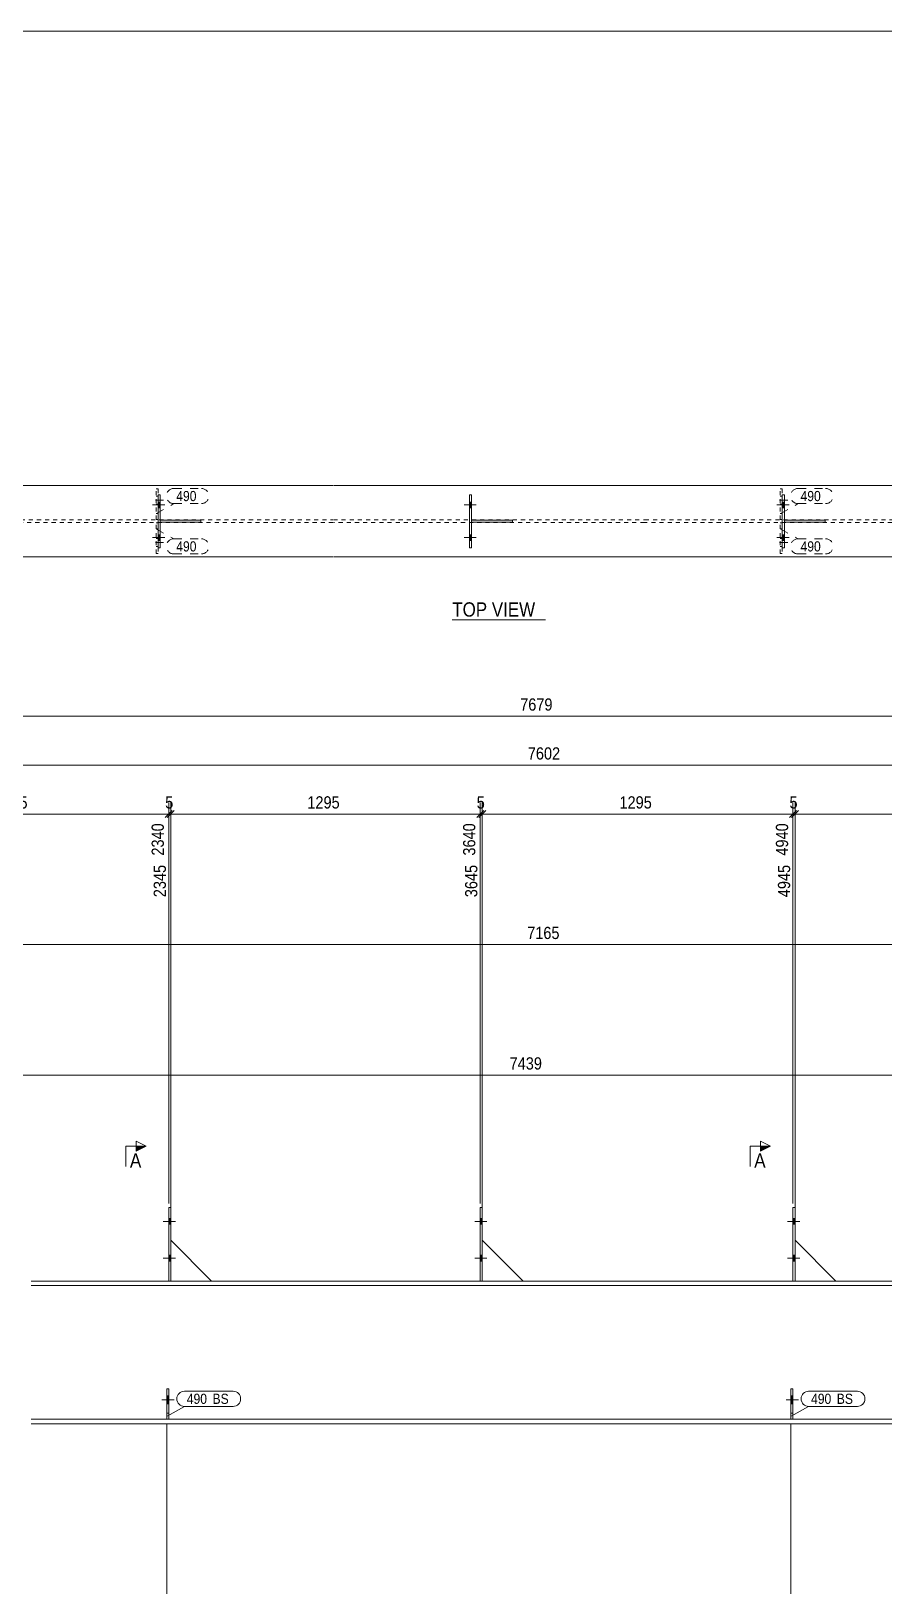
# Model space of a CAD drawing. Header units: millimetres. Extents: x 2 to 825, y 1 to 579.
# Drawn here: x 228.1 to 437.3, y 197.8 to 579 of the extents above; entities that cross this region are included whole.
import ezdxf

# ---------------------------------------------------------------- set-up
doc = ezdxf.new("R2010")
doc.units = ezdxf.units.MM
for name, pattern in [('XKITLINE00', [0]), ('XKITLINE01', [4, 1, -1, 1, -1]), ('XKITLINE02', [4, 2, -2])]:
    doc.linetypes.add(name, pattern=pattern)
for name, color, linetype, lineweight in [('Bolt', 3, 'Continuous', 0), ('Dimensions', 7, 'Continuous', 0), ('DrawingSheet', 5, 'Continuous', 0), ('OtherObjectType', 7, 'Continuous', 0), ('Part', 2, 'Continuous', 0), ('PartMark', 7, 'Continuous', 0), ('Section', 6, 'Continuous', 0)]:
    doc.layers.add(name, color=color, linetype=linetype, lineweight=lineweight)
doc.styles.add('ARIAL', font='ARIAL.TTF')

# ---------------------------------------------------------------- blocks, each defined once
blk = doc.blocks.new('*A5')
at = {"layer": 'Bolt', "color": 3, "linetype": 'XKITLINE02', "lineweight": 0}
for p, q in [((261.9, 244.42), (261.4, 244.42)), ((263.25, 243.44), (260.25, 243.44)), ((261.9, 242.46), (261.4, 242.46))]:
    blk.add_line(p, q, dxfattribs=at)
blk = doc.blocks.new('*A6')
at = {"layer": 'Bolt'}
blk.add_hatch(color=3, dxfattribs=at).paths.add_polyline_path([(414.98, 242.46), (414.48, 242.46), (414.48, 244.42), (414.98, 244.42)], flags=17)
at = {"layer": 'Bolt', "color": 3, "linetype": 'XKITLINE00', "lineweight": 0}
for p, q in [((414.98, 244.42), (414.48, 244.42)), ((416.33, 243.44), (413.33, 243.44)), ((414.98, 242.46), (414.48, 242.46))]:
    blk.add_line(p, q, dxfattribs=at)
blk = doc.blocks.new('*A7')
at = {"layer": 'Bolt', "color": 3, "linetype": 'XKITLINE02', "lineweight": 0}
for p, q in [((414.98, 244.42), (414.48, 244.42)), ((416.33, 243.44), (413.33, 243.44)), ((414.98, 242.46), (414.48, 242.46))]:
    blk.add_line(p, q, dxfattribs=at)
blk = doc.blocks.new('*A8')
at = {"layer": 'Bolt'}
for points in [[(338.28, 287.84), (338.78, 287.84), (338.78, 286.44), (338.28, 286.44)], [(338.28, 287.84), (338.78, 287.84), (338.78, 286.44), (338.28, 286.44)], [(338.28, 278.84), (338.78, 278.84), (338.78, 277.44), (338.28, 277.44)], [(338.28, 278.84), (338.78, 278.84), (338.78, 277.44), (338.28, 277.44)]]:
    blk.add_hatch(color=3, dxfattribs=at).paths.add_polyline_path(points, flags=17)
at = {"layer": 'Bolt', "color": 3, "linetype": 'XKITLINE00', "lineweight": 0}
for p, q in [((339.94, 287.14), (336.94, 287.14)), ((339.94, 287.14), (336.94, 287.14)), ((338.78, 287.84), (338.28, 287.84)), ((338.78, 287.84), (338.28, 287.84)), ((338.78, 286.44), (338.28, 286.44)), ((338.78, 286.44), (338.28, 286.44)), ((338.78, 278.84), (338.28, 278.84)), ((338.78, 278.84), (338.28, 278.84)), ((339.94, 278.14), (336.94, 278.14)), ((339.94, 278.14), (336.94, 278.14)), ((338.78, 277.44), (338.28, 277.44)), ((338.78, 277.44), (338.28, 277.44))]:
    blk.add_line(p, q, dxfattribs=at)
blk = doc.blocks.new('*A10')
at = {"layer": 'Bolt'}
blk.add_hatch(color=3, dxfattribs=at).paths.add_polyline_path([(261.9, 242.46), (261.4, 242.46), (261.4, 244.42), (261.9, 244.42)], flags=17)
at = {"layer": 'Bolt', "color": 3, "linetype": 'XKITLINE00', "lineweight": 0}
for p, q in [((261.9, 244.42), (261.4, 244.42)), ((263.25, 243.44), (260.25, 243.44)), ((261.9, 242.46), (261.4, 242.46))]:
    blk.add_line(p, q, dxfattribs=at)
blk = doc.blocks.new('*A12')
at = {"layer": 'Bolt'}
for points in [[(414.98, 287.84), (415.48, 287.84), (415.48, 286.44), (414.98, 286.44)], [(414.98, 287.84), (415.48, 287.84), (415.48, 286.44), (414.98, 286.44)], [(414.98, 278.84), (415.48, 278.84), (415.48, 277.44), (414.98, 277.44)], [(414.98, 278.84), (415.48, 278.84), (415.48, 277.44), (414.98, 277.44)]]:
    blk.add_hatch(color=3, dxfattribs=at).paths.add_polyline_path(points, flags=17)
at = {"layer": 'Bolt', "color": 3, "linetype": 'XKITLINE00', "lineweight": 0}
for p, q in [((416.64, 287.14), (413.64, 287.14)), ((416.64, 287.14), (413.64, 287.14)), ((415.48, 287.84), (414.98, 287.84)), ((415.48, 287.84), (414.98, 287.84)), ((415.48, 286.44), (414.98, 286.44)), ((415.48, 286.44), (414.98, 286.44)), ((415.48, 278.84), (414.98, 278.84)), ((415.48, 278.84), (414.98, 278.84)), ((416.64, 278.14), (413.64, 278.14)), ((416.64, 278.14), (413.64, 278.14)), ((415.48, 277.44), (414.98, 277.44)), ((415.48, 277.44), (414.98, 277.44))]:
    blk.add_line(p, q, dxfattribs=at)
blk = doc.blocks.new('*A13')
at = {"layer": 'Bolt'}
for points in [[(261.9, 287.84), (262.4, 287.84), (262.4, 286.44), (261.9, 286.44)], [(261.9, 287.84), (262.4, 287.84), (262.4, 286.44), (261.9, 286.44)], [(261.9, 278.84), (262.4, 278.84), (262.4, 277.44), (261.9, 277.44)], [(261.9, 278.84), (262.4, 278.84), (262.4, 277.44), (261.9, 277.44)]]:
    blk.add_hatch(color=3, dxfattribs=at).paths.add_polyline_path(points, flags=17)
at = {"layer": 'Bolt', "color": 3, "linetype": 'XKITLINE00', "lineweight": 0}
for p, q in [((263.56, 287.14), (260.56, 287.14)), ((263.56, 287.14), (260.56, 287.14)), ((262.4, 287.84), (261.9, 287.84)), ((262.4, 287.84), (261.9, 287.84)), ((262.4, 286.44), (261.9, 286.44)), ((262.4, 286.44), (261.9, 286.44)), ((262.4, 278.84), (261.9, 278.84)), ((262.4, 278.84), (261.9, 278.84)), ((263.56, 278.14), (260.56, 278.14)), ((263.56, 278.14), (260.56, 278.14)), ((262.4, 277.44), (261.9, 277.44)), ((262.4, 277.44), (261.9, 277.44))]:
    blk.add_line(p, q, dxfattribs=at)
blk = doc.blocks.new('*A22')
at = {"layer": 'Part', "color": 2, "linetype": 'XKITLINE00', "lineweight": 0}
for p, q in [((228.2, 272.54), (304.8, 272.54)), ((304.8, 271.44), (228.2, 271.44)), ((304.9, 272.54), (381.18, 272.54)), ((381.18, 271.44), (304.9, 271.44)), ((381.28, 272.54), (457.88, 272.54)), ((457.88, 271.44), (381.28, 271.44)), ((304.8, 238.64), (228.2, 238.64)), ((228.2, 237.54), (304.8, 237.54)), ((381.18, 238.64), (304.9, 238.64)), ((304.9, 237.54), (381.18, 237.54)), ((457.88, 238.64), (381.28, 238.64)), ((381.28, 237.54), (457.88, 237.54))]:
    blk.add_line(p, q, dxfattribs=at)
at = {"layer": 'Part', "color": 7, "linetype": 'XKITLINE01', "lineweight": 0}
for p, q in [((304.8, 272.54), (228.2, 272.54)), ((381.18, 272.54), (304.9, 272.54)), ((457.88, 272.54), (381.28, 272.54))]:
    blk.add_line(p, q, dxfattribs=at)
blk = doc.blocks.new('*A23')
at = {"layer": 'Part', "color": 7, "linetype": 'XKITLINE01', "lineweight": 0}
for p, q in [((261.4, 246.14), (261.4, 238.64)), ((261.9, 246.14), (261.4, 246.14)), ((261.9, 238.64), (261.9, 246.14)), ((261.4, 240.14), (261.9, 240.14)), ((261.4, 238.64), (261.9, 238.64))]:
    blk.add_line(p, q, dxfattribs=at)
blk = doc.blocks.new('*A25')
at = {"layer": 'Part', "color": 2, "linetype": 'XKITLINE00', "lineweight": 0}
blk.add_line((425.48, 272.54), (415.48, 282.54), dxfattribs=at)
at = {"layer": 'Part', "color": 7, "linetype": 'XKITLINE01', "lineweight": 0}
for p, q in [((415.48, 282.54), (415.48, 272.54)), ((415.48, 272.54), (425.48, 272.54))]:
    blk.add_line(p, q, dxfattribs=at)
blk = doc.blocks.new('*A26')
at = {"layer": 'Part', "color": 2, "linetype": 'XKITLINE00', "lineweight": 0}
for p, q in [((414.48, 238.64), (414.48, 246.14)), ((414.48, 246.14), (414.98, 246.14)), ((414.98, 246.14), (414.98, 238.64))]:
    blk.add_line(p, q, dxfattribs=at)
at = {"layer": 'Part', "color": 7, "linetype": 'XKITLINE01', "lineweight": 0}
for p, q in [((414.48, 240.14), (414.98, 240.14)), ((414.98, 238.64), (414.48, 238.64))]:
    blk.add_line(p, q, dxfattribs=at)
blk = doc.blocks.new('*A27')
at = {"layer": 'Part', "color": 7, "linetype": 'XKITLINE01', "lineweight": 0}
for p, q in [((414.48, 246.14), (414.48, 238.64)), ((414.98, 246.14), (414.48, 246.14)), ((414.98, 238.64), (414.98, 246.14)), ((414.48, 240.14), (414.98, 240.14)), ((414.48, 238.64), (414.98, 238.64))]:
    blk.add_line(p, q, dxfattribs=at)
blk = doc.blocks.new('*A28')
at = {"layer": 'Part', "color": 2, "linetype": 'XKITLINE00', "lineweight": 0}
for p, q in [((338.28, 272.54), (338.28, 290.54)), ((338.28, 290.54), (338.78, 290.54)), ((338.78, 290.54), (338.78, 272.54))]:
    blk.add_line(p, q, dxfattribs=at)
at = {"layer": 'Part', "color": 7, "linetype": 'XKITLINE01', "lineweight": 0}
blk.add_line((338.78, 272.54), (338.28, 272.54), dxfattribs=at)
blk = doc.blocks.new('*A30')
at = {"layer": 'Part', "color": 2, "linetype": 'XKITLINE00', "lineweight": 0}
blk.add_line((272.4, 272.54), (262.4, 282.54), dxfattribs=at)
at = {"layer": 'Part', "color": 7, "linetype": 'XKITLINE01', "lineweight": 0}
for p, q in [((262.4, 282.54), (262.4, 272.54)), ((262.4, 272.54), (272.4, 272.54))]:
    blk.add_line(p, q, dxfattribs=at)
blk = doc.blocks.new('*A31')
at = {"layer": 'Part', "color": 2, "linetype": 'XKITLINE00', "lineweight": 0}
for p, q in [((261.4, 238.64), (261.4, 246.14)), ((261.4, 246.14), (261.9, 246.14)), ((261.9, 246.14), (261.9, 238.64))]:
    blk.add_line(p, q, dxfattribs=at)
at = {"layer": 'Part', "color": 7, "linetype": 'XKITLINE01', "lineweight": 0}
for p, q in [((261.4, 240.14), (261.9, 240.14)), ((261.9, 238.64), (261.4, 238.64))]:
    blk.add_line(p, q, dxfattribs=at)
blk = doc.blocks.new('*A33')
at = {"layer": 'Part', "color": 2, "linetype": 'XKITLINE00', "lineweight": 0}
for p, q in [((415.48, 290.54), (414.98, 290.54)), ((414.98, 290.54), (414.98, 272.54)), ((415.48, 272.54), (415.48, 290.54))]:
    blk.add_line(p, q, dxfattribs=at)
at = {"layer": 'Part', "color": 7, "linetype": 'XKITLINE01', "lineweight": 0}
blk.add_line((414.98, 272.54), (415.48, 272.54), dxfattribs=at)
blk = doc.blocks.new('*A34')
at = {"layer": 'Part', "color": 2, "linetype": 'XKITLINE00', "lineweight": 0}
for p, q in [((261.9, 272.54), (261.9, 290.54)), ((261.9, 290.54), (262.4, 290.54)), ((262.4, 290.54), (262.4, 272.54))]:
    blk.add_line(p, q, dxfattribs=at)
at = {"layer": 'Part', "color": 7, "linetype": 'XKITLINE01', "lineweight": 0}
blk.add_line((262.4, 272.54), (261.9, 272.54), dxfattribs=at)
blk = doc.blocks.new('*A36')
at = {"layer": 'Part', "color": 2, "linetype": 'XKITLINE00', "lineweight": 0}
blk.add_line((348.78, 272.54), (338.78, 282.54), dxfattribs=at)
at = {"layer": 'Part', "color": 7, "linetype": 'XKITLINE01', "lineweight": 0}
for p, q in [((338.78, 282.54), (338.78, 272.54)), ((338.78, 272.54), (348.78, 272.54))]:
    blk.add_line(p, q, dxfattribs=at)
blk = doc.blocks.new('*A51')
at = {"layer": 'Bolt', "color": 3, "linetype": 'XKITLINE02', "lineweight": 0}
for p, q in [((260.63, 464.03), (257.63, 464.03)), ((259.28, 465.01), (258.78, 465.01)), ((259.28, 463.05), (258.78, 463.05))]:
    blk.add_line(p, q, dxfattribs=at)
blk = doc.blocks.new('*A52')
at = {"layer": 'Bolt', "color": 3, "linetype": 'XKITLINE02', "lineweight": 0}
for p, q in [((412.36, 454.61), (411.86, 454.61)), ((413.71, 453.63), (410.71, 453.63)), ((412.36, 452.65), (411.86, 452.65))]:
    blk.add_line(p, q, dxfattribs=at)
blk = doc.blocks.new('*A53')
at = {"layer": 'Bolt', "color": 3, "linetype": 'XKITLINE02', "lineweight": 0}
for p, q in [((413.71, 464.03), (410.71, 464.03)), ((412.36, 465.01), (411.86, 465.01)), ((412.36, 463.05), (411.86, 463.05))]:
    blk.add_line(p, q, dxfattribs=at)
blk = doc.blocks.new('*A54')
at = {"layer": 'Bolt'}
for points in [[(335.66, 463.53), (336.16, 463.53), (336.16, 462.13), (335.66, 462.13)], [(335.66, 463.53), (336.16, 463.53), (336.16, 462.13), (335.66, 462.13)], [(335.66, 455.53), (336.16, 455.53), (336.16, 454.13), (335.66, 454.13)], [(335.66, 455.53), (336.16, 455.53), (336.16, 454.13), (335.66, 454.13)]]:
    blk.add_hatch(color=3, dxfattribs=at).paths.add_polyline_path(points, flags=17)
at = {"layer": 'Bolt', "color": 3, "linetype": 'XKITLINE00', "lineweight": 0}
for p, q in [((337.32, 462.83), (334.32, 462.83)), ((337.32, 462.83), (334.32, 462.83)), ((336.16, 463.53), (335.66, 463.53)), ((336.16, 463.53), (335.66, 463.53)), ((336.16, 462.13), (335.66, 462.13)), ((336.16, 462.13), (335.66, 462.13)), ((337.32, 454.83), (334.32, 454.83)), ((337.32, 454.83), (334.32, 454.83)), ((336.16, 455.53), (335.66, 455.53)), ((336.16, 455.53), (335.66, 455.53)), ((336.16, 454.13), (335.66, 454.13)), ((336.16, 454.13), (335.66, 454.13))]:
    blk.add_line(p, q, dxfattribs=at)
blk = doc.blocks.new('*A56')
at = {"layer": 'Bolt', "color": 3, "linetype": 'XKITLINE02', "lineweight": 0}
for p, q in [((259.28, 454.61), (258.78, 454.61)), ((260.63, 453.63), (257.63, 453.63)), ((259.28, 452.65), (258.78, 452.65))]:
    blk.add_line(p, q, dxfattribs=at)
blk = doc.blocks.new('*A58')
at = {"layer": 'Bolt'}
for points in [[(412.36, 463.53), (412.86, 463.53), (412.86, 462.13), (412.36, 462.13)], [(412.36, 463.53), (412.86, 463.53), (412.86, 462.13), (412.36, 462.13)], [(412.36, 455.53), (412.86, 455.53), (412.86, 454.13), (412.36, 454.13)], [(412.36, 455.53), (412.86, 455.53), (412.86, 454.13), (412.36, 454.13)]]:
    blk.add_hatch(color=3, dxfattribs=at).paths.add_polyline_path(points, flags=17)
at = {"layer": 'Bolt', "color": 3, "linetype": 'XKITLINE00', "lineweight": 0}
for p, q in [((414.02, 462.83), (411.02, 462.83)), ((414.02, 462.83), (411.02, 462.83)), ((412.86, 463.53), (412.36, 463.53)), ((412.86, 463.53), (412.36, 463.53)), ((412.86, 462.13), (412.36, 462.13)), ((412.86, 462.13), (412.36, 462.13)), ((414.02, 454.83), (411.02, 454.83)), ((414.02, 454.83), (411.02, 454.83)), ((412.86, 455.53), (412.36, 455.53)), ((412.86, 455.53), (412.36, 455.53)), ((412.86, 454.13), (412.36, 454.13)), ((412.86, 454.13), (412.36, 454.13))]:
    blk.add_line(p, q, dxfattribs=at)
blk = doc.blocks.new('*A59')
at = {"layer": 'Bolt'}
for points in [[(259.28, 463.53), (259.78, 463.53), (259.78, 462.13), (259.28, 462.13)], [(259.28, 463.53), (259.78, 463.53), (259.78, 462.13), (259.28, 462.13)], [(259.28, 455.53), (259.78, 455.53), (259.78, 454.13), (259.28, 454.13)], [(259.28, 455.53), (259.78, 455.53), (259.78, 454.13), (259.28, 454.13)]]:
    blk.add_hatch(color=3, dxfattribs=at).paths.add_polyline_path(points, flags=17)
at = {"layer": 'Bolt', "color": 3, "linetype": 'XKITLINE00', "lineweight": 0}
for p, q in [((260.94, 462.83), (257.94, 462.83)), ((260.94, 462.83), (257.94, 462.83)), ((259.78, 463.53), (259.28, 463.53)), ((259.78, 463.53), (259.28, 463.53)), ((259.78, 462.13), (259.28, 462.13)), ((259.78, 462.13), (259.28, 462.13)), ((260.94, 454.83), (257.94, 454.83)), ((260.94, 454.83), (257.94, 454.83)), ((259.78, 455.53), (259.28, 455.53)), ((259.78, 455.53), (259.28, 455.53)), ((259.78, 454.13), (259.28, 454.13)), ((259.78, 454.13), (259.28, 454.13))]:
    blk.add_line(p, q, dxfattribs=at)
blk = doc.blocks.new('*A68')
at = {"layer": 'Part', "color": 2, "linetype": 'XKITLINE00', "lineweight": 0}
for p, q in [((302.18, 467.58), (225.58, 467.58)), ((378.56, 467.58), (302.28, 467.58)), ((455.26, 467.58), (378.66, 467.58)), ((302.18, 450.08), (225.58, 450.08)), ((378.56, 450.08), (302.28, 450.08)), ((455.26, 450.08), (378.66, 450.08))]:
    blk.add_line(p, q, dxfattribs=at)
at = {"layer": 'Part', "color": 7, "linetype": 'XKITLINE01', "lineweight": 0}
for p, q in [((225.58, 459.18), (302.18, 459.18)), ((302.18, 458.48), (225.58, 458.48)), ((302.28, 459.18), (378.56, 459.18)), ((378.56, 458.48), (302.28, 458.48)), ((378.66, 459.18), (455.26, 459.18)), ((455.26, 458.48), (378.66, 458.48))]:
    blk.add_line(p, q, dxfattribs=at)
blk = doc.blocks.new('*A69')
at = {"layer": 'Part', "color": 7, "linetype": 'XKITLINE01', "lineweight": 0}
for p, q in [((258.78, 459.23), (258.78, 466.73)), ((258.78, 466.73), (259.28, 466.73)), ((259.28, 466.73), (259.28, 459.23)), ((258.78, 460.73), (259.28, 460.73)), ((259.28, 459.23), (258.78, 459.23))]:
    blk.add_line(p, q, dxfattribs=at)
blk = doc.blocks.new('*A71')
at = {"layer": 'Part', "color": 2, "linetype": 'XKITLINE00', "lineweight": 0}
for p, q in [((412.86, 459.08), (422.86, 459.08)), ((422.86, 458.58), (412.86, 458.58)), ((422.86, 458.58), (422.86, 459.08))]:
    blk.add_line(p, q, dxfattribs=at)
at = {"layer": 'Part', "color": 7, "linetype": 'XKITLINE01', "lineweight": 0}
blk.add_line((412.86, 458.58), (412.86, 459.08), dxfattribs=at)
blk.add_line((412.86, 458.58), (412.86, 459.08), dxfattribs=at)
blk = doc.blocks.new('*A72')
at = {"layer": 'Part', "color": 7, "linetype": 'XKITLINE01', "lineweight": 0}
for p, q in [((411.86, 450.93), (411.86, 458.43)), ((411.86, 458.43), (412.36, 458.43)), ((412.36, 458.43), (412.36, 450.93)), ((411.86, 456.93), (412.36, 456.93)), ((412.36, 450.93), (411.86, 450.93))]:
    blk.add_line(p, q, dxfattribs=at)
blk = doc.blocks.new('*A73')
at = {"layer": 'Part', "color": 7, "linetype": 'XKITLINE01', "lineweight": 0}
for p, q in [((411.86, 459.23), (411.86, 466.73)), ((411.86, 466.73), (412.36, 466.73)), ((412.36, 466.73), (412.36, 459.23)), ((411.86, 460.73), (412.36, 460.73)), ((412.36, 459.23), (411.86, 459.23))]:
    blk.add_line(p, q, dxfattribs=at)
blk = doc.blocks.new('*A74')
at = {"layer": 'Part', "color": 2, "linetype": 'XKITLINE00', "lineweight": 0}
for p, q in [((335.66, 465.33), (336.16, 465.33)), ((335.66, 465.33), (335.66, 452.33)), ((336.16, 465.33), (336.16, 452.33)), ((335.66, 452.33), (336.16, 452.33))]:
    blk.add_line(p, q, dxfattribs=at)
blk = doc.blocks.new('*A76')
at = {"layer": 'Part', "color": 2, "linetype": 'XKITLINE00', "lineweight": 0}
for p, q in [((259.78, 459.08), (269.78, 459.08)), ((269.78, 458.58), (259.78, 458.58)), ((269.78, 458.58), (269.78, 459.08))]:
    blk.add_line(p, q, dxfattribs=at)
at = {"layer": 'Part', "color": 7, "linetype": 'XKITLINE01', "lineweight": 0}
blk.add_line((259.78, 458.58), (259.78, 459.08), dxfattribs=at)
blk.add_line((259.78, 458.58), (259.78, 459.08), dxfattribs=at)
blk = doc.blocks.new('*A77')
at = {"layer": 'Part', "color": 7, "linetype": 'XKITLINE01', "lineweight": 0}
for p, q in [((258.78, 450.93), (258.78, 458.43)), ((258.78, 458.43), (259.28, 458.43)), ((259.28, 458.43), (259.28, 450.93)), ((258.78, 456.93), (259.28, 456.93)), ((259.28, 450.93), (258.78, 450.93))]:
    blk.add_line(p, q, dxfattribs=at)
blk = doc.blocks.new('*A79')
at = {"layer": 'Part', "color": 2, "linetype": 'XKITLINE00', "lineweight": 0}
for p, q in [((412.36, 452.33), (412.36, 465.33)), ((412.36, 465.33), (412.86, 465.33)), ((412.86, 465.33), (412.86, 452.33)), ((412.86, 452.33), (412.36, 452.33))]:
    blk.add_line(p, q, dxfattribs=at)
blk = doc.blocks.new('*A80')
at = {"layer": 'Part', "color": 2, "linetype": 'XKITLINE00', "lineweight": 0}
for p, q in [((259.28, 465.33), (259.78, 465.33)), ((259.28, 465.33), (259.28, 452.33)), ((259.78, 465.33), (259.78, 452.33)), ((259.28, 452.33), (259.78, 452.33))]:
    blk.add_line(p, q, dxfattribs=at)
blk = doc.blocks.new('*A82')
at = {"layer": 'Part', "color": 2, "linetype": 'XKITLINE00', "lineweight": 0}
for p, q in [((336.16, 459.08), (346.16, 459.08)), ((346.16, 458.58), (336.16, 458.58)), ((346.16, 458.58), (346.16, 459.08))]:
    blk.add_line(p, q, dxfattribs=at)
at = {"layer": 'Part', "color": 7, "linetype": 'XKITLINE01', "lineweight": 0}
blk.add_line((336.16, 458.58), (336.16, 459.08), dxfattribs=at)
blk.add_line((336.16, 458.58), (336.16, 459.08), dxfattribs=at)
blk = doc.blocks.new('*A125')
at = {"layer": 'DrawingSheet', "color": 5, "linetype": 'XKITLINE00', "lineweight": 0}
blk.add_line((825, 579), (5, 579), dxfattribs=at)
blk = doc.blocks.new('*A133')
at = {"layer": 'Dimensions', "color": 7, "linetype": 'XKITLINE00', "lineweight": 0}
blk.add_line((75.48, 411.04), (629.58, 411.04), dxfattribs=at)
at = {"layer": 'Dimensions', "color": 3, "style": 'ARIAL', "width": 0.85}
blk.add_text('7679', height=3, dxfattribs=at).set_placement((348.08, 412.39))
blk = doc.blocks.new('*A146')
at = {"layer": 'Dimensions', "color": 7, "linetype": 'XKITLINE00', "lineweight": 0}
blk.add_line((81.22, 399.04), (627.59, 399.04), dxfattribs=at)
at = {"layer": 'Dimensions', "color": 3, "style": 'ARIAL', "width": 0.85}
blk.add_text('7602', height=3, dxfattribs=at).set_placement((349.95, 400.39))
blk = doc.blocks.new('*A147')
at = {"layer": 'Dimensions', "color": 7, "linetype": 'XKITLINE00', "lineweight": 0}
for p, q in [((262.4, 283.54), (262.4, 389.89)), ((338.28, 291.54), (338.28, 389.89)), ((263.25, 387.89), (261.55, 386.19)), ((262.4, 387.04), (338.28, 387.04)), ((339.13, 387.89), (337.43, 386.19))]:
    blk.add_line(p, q, dxfattribs=at)
at = {"layer": 'Dimensions', "color": 3}
for p in [(262.4, 387.04), (338.28, 387.04)]:
    blk.add_point(p, dxfattribs=at)
at = {"layer": 'Dimensions', "color": 3, "style": 'ARIAL', "width": 0.85}
blk.add_text('1295', height=3, dxfattribs=at).set_placement((295.89, 388.39))
blk.add_text('3640', height=3, rotation=90.0002, dxfattribs=at).set_placement((337.08, 376.84))
blk = doc.blocks.new('*A148')
at = {"layer": 'Dimensions', "color": 7, "linetype": 'XKITLINE00', "lineweight": 0}
for p, q in [((338.28, 291.54), (338.28, 389.89)), ((338.78, 283.54), (338.78, 389.89)), ((339.13, 387.89), (337.43, 386.19)), ((339.63, 387.89), (337.93, 386.19)), ((338.28, 387.04), (338.78, 387.04))]:
    blk.add_line(p, q, dxfattribs=at)
at = {"layer": 'Dimensions', "color": 3}
for p in [(338.28, 387.04), (338.78, 387.04)]:
    blk.add_point(p, dxfattribs=at)
at = {"layer": 'Dimensions', "color": 3, "style": 'ARIAL', "width": 0.85}
blk.add_text('5', height=3, dxfattribs=at).set_placement((337.42, 388.39))
blk.add_text('3645', height=3, rotation=90.0002, dxfattribs=at).set_placement((337.58, 366.64))
blk = doc.blocks.new('*A149')
at = {"layer": 'Dimensions', "color": 7, "linetype": 'XKITLINE00', "lineweight": 0}
for p, q in [((338.78, 283.54), (338.78, 389.89)), ((414.98, 291.54), (414.98, 389.89)), ((339.63, 387.89), (337.93, 386.19)), ((338.78, 387.04), (414.98, 387.04)), ((415.83, 387.89), (414.13, 386.19))]:
    blk.add_line(p, q, dxfattribs=at)
at = {"layer": 'Dimensions', "color": 3}
for p in [(338.78, 387.04), (414.98, 387.04)]:
    blk.add_point(p, dxfattribs=at)
at = {"layer": 'Dimensions', "color": 3, "style": 'ARIAL', "width": 0.85}
blk.add_text('1295', height=3, dxfattribs=at).set_placement((372.43, 388.39))
blk.add_text('4940', height=3, rotation=90.0002, dxfattribs=at).set_placement((413.78, 376.84))
blk = doc.blocks.new('*A150')
at = {"layer": 'Dimensions', "color": 7, "linetype": 'XKITLINE00', "lineweight": 0}
for p, q in [((414.98, 291.54), (414.98, 389.89)), ((415.48, 283.54), (415.48, 389.89)), ((415.83, 387.89), (414.13, 386.19)), ((416.33, 387.89), (414.63, 386.19)), ((414.98, 387.04), (415.48, 387.04))]:
    blk.add_line(p, q, dxfattribs=at)
at = {"layer": 'Dimensions', "color": 3}
for p in [(414.98, 387.04), (415.48, 387.04)]:
    blk.add_point(p, dxfattribs=at)
at = {"layer": 'Dimensions', "color": 3, "style": 'ARIAL', "width": 0.85}
blk.add_text('5', height=3, dxfattribs=at).set_placement((414.12, 388.39))
blk.add_text('4945', height=3, rotation=90.0002, dxfattribs=at).set_placement((414.28, 366.64))
blk = doc.blocks.new('*A151')
at = {"layer": 'Dimensions', "color": 7, "linetype": 'XKITLINE00', "lineweight": 0}
for p, q in [((415.48, 283.54), (415.48, 389.89)), ((491.36, 291.54), (491.36, 389.89)), ((416.33, 387.89), (414.63, 386.19)), ((415.48, 387.04), (491.36, 387.04)), ((492.21, 387.89), (490.51, 386.19))]:
    blk.add_line(p, q, dxfattribs=at)
at = {"layer": 'Dimensions', "color": 3}
for p in [(415.48, 387.04), (491.36, 387.04)]:
    blk.add_point(p, dxfattribs=at)
at = {"layer": 'Dimensions', "color": 3, "style": 'ARIAL', "width": 0.85}
blk.add_text('1295', height=3, dxfattribs=at).set_placement((448.97, 388.39))
blk.add_text('6240', height=3, rotation=90.0002, dxfattribs=at).set_placement((490.16, 376.84))
blk = doc.blocks.new('*A160')
at = {"layer": 'Dimensions', "color": 7, "linetype": 'XKITLINE00', "lineweight": 0}
blk.add_line((102.92, 355.04), (605.58, 355.04), dxfattribs=at)
at = {"layer": 'Dimensions', "color": 3, "style": 'ARIAL', "width": 0.85}
blk.add_text('7165', height=3, dxfattribs=at).set_placement((349.8, 356.39))
blk = doc.blocks.new('*A163')
at = {"layer": 'Dimensions', "color": 7, "linetype": 'XKITLINE00', "lineweight": 0}
for p, q in [((184.7, 237.64), (184.7, 156.64)), ((261.4, 237.64), (261.4, 156.64)), ((185.55, 159.89), (183.85, 158.19)), ((184.7, 159.04), (261.4, 159.04)), ((262.25, 159.89), (260.55, 158.19))]:
    blk.add_line(p, q, dxfattribs=at)
at = {"layer": 'Dimensions', "color": 3}
for p in [(184.7, 159.04), (261.4, 159.04)]:
    blk.add_point(p, dxfattribs=at)
at = {"layer": 'Dimensions', "color": 3, "style": 'ARIAL', "width": 0.85}
blk.add_text('2335', height=3, rotation=90.0002, dxfattribs=at).set_placement((260.2, 160.34))
blk.add_text('1300', height=3, dxfattribs=at).set_placement((218.6, 160.39))
blk = doc.blocks.new('*A164')
at = {"layer": 'Dimensions', "color": 7, "linetype": 'XKITLINE00', "lineweight": 0}
for p, q in [((261.4, 237.64), (261.4, 156.64)), ((414.48, 237.64), (414.48, 156.64)), ((262.25, 159.89), (260.55, 158.19)), ((261.4, 159.04), (414.48, 159.04)), ((415.33, 159.89), (413.63, 158.19))]:
    blk.add_line(p, q, dxfattribs=at)
at = {"layer": 'Dimensions', "color": 3}
for p in [(261.4, 159.04), (414.48, 159.04)]:
    blk.add_point(p, dxfattribs=at)
at = {"layer": 'Dimensions', "color": 3, "style": 'ARIAL', "width": 0.85}
blk.add_text('4935', height=3, rotation=90.0002, dxfattribs=at).set_placement((413.28, 160.34))
blk.add_text('2600', height=3, dxfattribs=at).set_placement((333.49, 160.39))
blk = doc.blocks.new('*A165')
at = {"layer": 'Dimensions', "color": 7, "linetype": 'XKITLINE00', "lineweight": 0}
for p, q in [((414.48, 237.64), (414.48, 156.64)), ((605.86, 210.88), (605.86, 156.64)), ((415.33, 159.89), (413.63, 158.19)), ((414.48, 159.04), (605.86, 159.04)), ((606.71, 159.89), (605.01, 158.19))]:
    blk.add_line(p, q, dxfattribs=at)
at = {"layer": 'Dimensions', "color": 3}
for p in [(414.48, 159.04), (605.86, 159.04)]:
    blk.add_point(p, dxfattribs=at)
at = {"layer": 'Dimensions', "color": 3, "style": 'ARIAL', "width": 0.85}
blk.add_text('7385', height=3, rotation=90.0002, dxfattribs=at).set_placement((604.66, 160.34))
blk.add_text('2450', height=3, dxfattribs=at).set_placement((505.72, 160.39))
blk = doc.blocks.new('*A176')
at = {"layer": 'Dimensions', "color": 7, "linetype": 'XKITLINE00', "lineweight": 0}
blk.add_line((84.91, 323.04), (614.96, 323.04), dxfattribs=at)
at = {"layer": 'Dimensions', "color": 3, "style": 'ARIAL', "width": 0.85}
blk.add_text('7439', height=3, dxfattribs=at).set_placement((345.49, 324.39))
blk = doc.blocks.new('*A192')
at = {"layer": 'PartMark', "color": 7, "linetype": 'XKITLINE00', "lineweight": 0}
for p, q in [((418.81, 245.51), (430.77, 245.51)), ((414.57, 239.41), (418.81, 241.81)), ((418.81, 241.81), (430.77, 241.81))]:
    blk.add_line(p, q, dxfattribs=at)
for centre, start, end in [((418.81, 243.66), 90, 270), ((430.77, 243.66), 270, 90)]:
    blk.add_arc(centre, 1.85, start, end, dxfattribs=at)
at = {"layer": 'PartMark', "color": 3, "style": 'ARIAL', "width": 0.85}
for s, p in [('490', (419.41, 242.41)), ('BS', (425.72, 242.41))]:
    blk.add_text(s, height=2.5, dxfattribs=at).set_placement(p)
blk = doc.blocks.new('*A193')
at = {"layer": 'PartMark', "color": 7, "linetype": 'XKITLINE00', "lineweight": 0}
for p, q in [((265.73, 245.51), (277.69, 245.51)), ((261.49, 239.41), (265.73, 241.81)), ((265.73, 241.81), (277.69, 241.81))]:
    blk.add_line(p, q, dxfattribs=at)
for centre, start, end in [((265.73, 243.66), 90, 270), ((277.69, 243.66), 270, 90)]:
    blk.add_arc(centre, 1.85, start, end, dxfattribs=at)
at = {"layer": 'PartMark', "color": 3, "style": 'ARIAL', "width": 0.85}
for s, p in [('490', (266.33, 242.41)), ('BS', (272.64, 242.41))]:
    blk.add_text(s, height=2.5, dxfattribs=at).set_placement(p)
blk = doc.blocks.new('*A195')
at = {"layer": 'Section'}
for points in [[(253.9, 305.61), (256.4, 305.61), (253.9, 304.36)], [(253.9, 184.43), (256.4, 183.18), (253.9, 183.18)]]:
    blk.add_hatch(color=3, dxfattribs=at).paths.add_polyline_path(points, flags=17)
at = {"layer": 'Section', "color": 1, "linetype": 'XKITLINE00', "lineweight": 0}
for p, q in [((251.4, 305.61), (251.4, 300.61)), ((251.4, 305.61), (256.4, 305.61)), ((251.4, 183.18), (251.4, 188.18)), ((251.4, 183.18), (256.4, 183.18))]:
    blk.add_line(p, q, dxfattribs=at)
at = {"layer": 'Section', "color": 3, "linetype": 'XKITLINE00', "lineweight": 0}
for p, q in [((253.9, 304.36), (253.9, 306.86)), ((253.9, 306.86), (256.4, 305.61)), ((256.4, 305.61), (253.9, 304.36)), ((256.4, 183.18), (253.9, 184.43)), ((253.9, 184.43), (253.9, 181.93)), ((256.4, 183.18), (253.9, 181.93))]:
    blk.add_line(p, q, dxfattribs=at)
at = {"layer": 'Section', "color": 7, "style": 'ARIAL', "width": 0.85}
for p in [(252.4, 300.36), (252.4, 184.93)]:
    blk.add_text('A', height=3.5, dxfattribs=at).set_placement(p)
blk = doc.blocks.new('*A196')
at = {"layer": 'Section'}
for points in [[(406.98, 305.61), (409.48, 305.61), (406.98, 304.36)], [(406.98, 184.43), (409.48, 183.18), (406.98, 183.18)]]:
    blk.add_hatch(color=3, dxfattribs=at).paths.add_polyline_path(points, flags=17)
at = {"layer": 'Section', "color": 1, "linetype": 'XKITLINE00', "lineweight": 0}
for p, q in [((404.48, 305.61), (404.48, 300.61)), ((404.48, 305.61), (409.48, 305.61)), ((404.48, 183.18), (404.48, 188.18)), ((404.48, 183.18), (409.48, 183.18))]:
    blk.add_line(p, q, dxfattribs=at)
at = {"layer": 'Section', "color": 3, "linetype": 'XKITLINE00', "lineweight": 0}
for p, q in [((406.98, 304.36), (406.98, 306.86)), ((406.98, 306.86), (409.48, 305.61)), ((409.48, 305.61), (406.98, 304.36)), ((409.48, 183.18), (406.98, 184.43)), ((406.98, 184.43), (406.98, 181.93)), ((409.48, 183.18), (406.98, 181.93))]:
    blk.add_line(p, q, dxfattribs=at)
at = {"layer": 'Section', "color": 7, "style": 'ARIAL', "width": 0.85}
for p in [(405.48, 300.36), (405.48, 184.93)]:
    blk.add_text('A', height=3.5, dxfattribs=at).set_placement(p)
blk = doc.blocks.new('*A199')
at = {"layer": 'Dimensions', "color": 7, "linetype": 'XKITLINE00', "lineweight": 0}
for p, q in [((185.7, 283.54), (185.7, 389.89)), ((261.9, 291.54), (261.9, 389.89)), ((186.55, 387.89), (184.85, 386.19)), ((185.7, 387.04), (261.9, 387.04)), ((262.75, 387.89), (261.05, 386.19))]:
    blk.add_line(p, q, dxfattribs=at)
at = {"layer": 'Dimensions', "color": 3}
for p in [(185.7, 387.04), (261.9, 387.04)]:
    blk.add_point(p, dxfattribs=at)
at = {"layer": 'Dimensions', "color": 3, "style": 'ARIAL', "width": 0.85}
blk.add_text('1295', height=3, dxfattribs=at).set_placement((219.35, 388.39))
blk.add_text('2340', height=3, rotation=90.0002, dxfattribs=at).set_placement((260.7, 376.84))
blk = doc.blocks.new('*A200')
at = {"layer": 'Dimensions', "color": 7, "linetype": 'XKITLINE00', "lineweight": 0}
for p, q in [((261.9, 291.54), (261.9, 389.89)), ((262.4, 283.54), (262.4, 389.89)), ((262.75, 387.89), (261.05, 386.19)), ((263.25, 387.89), (261.55, 386.19)), ((261.9, 387.04), (262.4, 387.04))]:
    blk.add_line(p, q, dxfattribs=at)
at = {"layer": 'Dimensions', "color": 3}
for p in [(261.9, 387.04), (262.4, 387.04)]:
    blk.add_point(p, dxfattribs=at)
at = {"layer": 'Dimensions', "color": 3, "style": 'ARIAL', "width": 0.85}
blk.add_text('5', height=3, dxfattribs=at).set_placement((261.04, 388.39))
blk.add_text('2345', height=3, rotation=90.0002, dxfattribs=at).set_placement((261.2, 366.64))
blk = doc.blocks.new('*A204')
at = {"layer": 'OtherObjectType', "color": 7, "linetype": 'XKITLINE00', "lineweight": 0}
blk.add_line((331.43, 434.69), (354.25, 434.69), dxfattribs=at)
at = {"layer": 'OtherObjectType', "color": 7, "style": 'ARIAL', "width": 0.85}
blk.add_text('TOP VIEW', height=3.5, dxfattribs=at).set_placement((331.43, 435.44))
blk = doc.blocks.new('*A212')
at = {"layer": 'PartMark', "color": 7, "linetype": 'XKITLINE02', "lineweight": 0}
for p, q in [((258.91, 456.9), (263.15, 454.51)), ((263.15, 454.51), (269.91, 454.51)), ((263.15, 450.81), (269.91, 450.81))]:
    blk.add_line(p, q, dxfattribs=at)
for centre, start, end in [((263.15, 452.66), 90, 270), ((269.91, 452.66), 270, 90)]:
    blk.add_arc(centre, 1.85, start, end, dxfattribs=at)
at = {"layer": 'PartMark', "color": 3, "style": 'ARIAL', "width": 0.85}
blk.add_text('490', height=2.5, dxfattribs=at).set_placement((263.75, 451.41))
blk = doc.blocks.new('*A213')
at = {"layer": 'PartMark', "color": 7, "linetype": 'XKITLINE02', "lineweight": 0}
for p, q in [((263.15, 466.85), (269.91, 466.85)), ((258.91, 460.76), (263.15, 463.15)), ((263.15, 463.15), (269.91, 463.15))]:
    blk.add_line(p, q, dxfattribs=at)
for centre, start, end in [((263.15, 465), 90, 270), ((269.91, 465), 270, 90)]:
    blk.add_arc(centre, 1.85, start, end, dxfattribs=at)
at = {"layer": 'PartMark', "color": 3, "style": 'ARIAL', "width": 0.85}
blk.add_text('490', height=2.5, dxfattribs=at).set_placement((263.75, 463.75))
blk = doc.blocks.new('*A225')
at = {"layer": 'PartMark', "color": 7, "linetype": 'XKITLINE02', "lineweight": 0}
for p, q in [((416.23, 466.85), (422.99, 466.85)), ((411.99, 460.76), (416.23, 463.15)), ((416.23, 463.15), (422.99, 463.15))]:
    blk.add_line(p, q, dxfattribs=at)
for centre, start, end in [((416.23, 465), 90, 270), ((422.99, 465), 270, 90)]:
    blk.add_arc(centre, 1.85, start, end, dxfattribs=at)
at = {"layer": 'PartMark', "color": 3, "style": 'ARIAL', "width": 0.85}
blk.add_text('490', height=2.5, dxfattribs=at).set_placement((416.83, 463.75))
blk = doc.blocks.new('*A226')
at = {"layer": 'PartMark', "color": 7, "linetype": 'XKITLINE02', "lineweight": 0}
for p, q in [((411.99, 456.9), (416.23, 454.51)), ((416.23, 454.51), (422.99, 454.51)), ((416.23, 450.81), (422.99, 450.81))]:
    blk.add_line(p, q, dxfattribs=at)
for centre, start, end in [((416.23, 452.66), 90, 270), ((422.99, 452.66), 270, 90)]:
    blk.add_arc(centre, 1.85, start, end, dxfattribs=at)
at = {"layer": 'PartMark', "color": 3, "style": 'ARIAL', "width": 0.85}
blk.add_text('490', height=2.5, dxfattribs=at).set_placement((416.83, 451.41))

msp = doc.modelspace()

# ---------------------------------------------------------------- block references
at = {"lineweight": 0}
for name in ['*A125', '*A69', '*A213', '*A80', '*A74', '*A73', '*A225', '*A79', '*A51', '*A59', '*A54', '*A53', '*A58', '*A77', '*A76', '*A82', '*A72', '*A71', '*A56', '*A212', '*A52', '*A226', '*A204', '*A133', '*A146', '*A199', '*A200', '*A147', '*A148', '*A149', '*A150', '*A151', '*A160', '*A176', '*A195', '*A196', '*A34', '*A28', '*A33', '*A13', '*A8', '*A12', '*A30', '*A36', '*A25', '*A5', '*A10', '*A23', '*A31', '*A193', '*A6', '*A7', '*A26', '*A27', '*A192', '*A163', '*A164', '*A165']:
    msp.add_blockref(name, (0, 0), dxfattribs=at)
at = {"layer": 'Part', "lineweight": 0}
for name in ['*A68', '*A22']:
    msp.add_blockref(name, (0, 0), dxfattribs=at)

doc.saveas('drawing.dxf')
